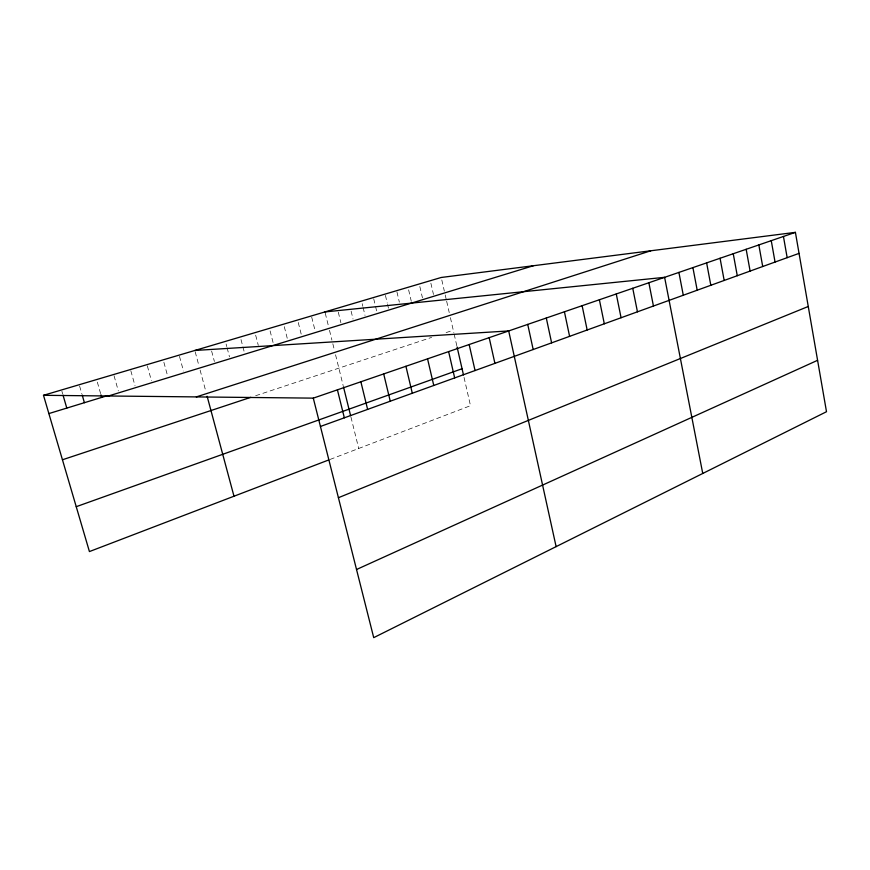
<?xml version="1.0" encoding="UTF-8"?>
<svg xmlns="http://www.w3.org/2000/svg" width="870" height="870" viewBox="0 0 870 870"><rect width="100%" height="100%" fill="white"/><g stroke="black" fill="none" stroke-linecap="round" stroke-linejoin="round"><path stroke-width="0.65" stroke-dasharray="4.35 3.26" d="M330.056 459.447L470.496 405.681L463.753 376.155M255.671 395.719L431.629 337.397M446.103 332.601L453.27 330.219M61.9 391.261L62.651 393.849M79.594 386.008L81.813 393.708M97.342 382.115L100.605 393.577M114.057 375.775L118.331 390.935M130.837 370.794L135.035 385.834M147.334 365.889L151.456 380.81M163.886 362.312L167.605 375.883M179.481 356.341L183.472 371.033M195.184 351.784L199.045 366.172M200.111 370.109L205.733 391.032M211.627 351.099L214.401 361.485M226.091 343.987L226.776 346.564M227.113 347.859L229.495 356.874M241.001 339.55L244.339 352.339M255.66 335.189L258.292 345.346M270.091 330.894L273.321 343.498M284.283 326.663L287.47 339.169M298.258 322.498L301.39 334.917M311.71 317.169L315.092 330.73M325.249 313.146L328.588 326.62M329.491 330.296L331.916 340.105M332.829 343.77L334.341 349.881M335.548 354.764L343.171 385.606M350.947 417.056L358.712 448.474M338.299 312.21L340.888 322.748M351.121 311.188L353.035 319.04M362.192 303.684L362.812 306.283M363.127 307.578L365.008 315.386M373.73 298.856L375.274 305.316M375.579 306.61L376.819 311.775M385.421 295.387L387.248 303.086M387.552 304.369L388.466 308.219M396.948 291.961L399.352 302.162M408.617 289.851L411.282 301.259M419.829 286.513L422.45 297.844M430.878 283.218L433.477 294.473M441.797 279.966L444.352 291.156M445.212 294.93L446.364 299.998M446.658 301.259L449.246 312.624M450.399 317.659L453.857 332.797M454.151 334.091L456.793 345.673"/><path stroke-width="1.3" d="M356.526 569.502L817.582 360.31M338.408 497.716L808.252 306.479M328.838 459.915L89.425 551.569L43.5 395.306L441.221 277.476L795.408 232.355L826.5 411.717L373.719 637.645L313.287 398.134L43.5 395.306M320.432 426.463L799.051 253.377M76.234 506.688L462.057 368.739M313.287 398.134L795.408 232.355M62.444 459.773L250.777 397.34M196.315 396.905L650.836 250.767M48.872 413.576L107.76 395.546M108.435 395.991L533.386 265.731M324.956 311.928L664.615 277.323L702.742 473.465M194.826 350.469L508.689 330.937L556.115 546.632M63.031 395.143L66.794 408.084M82.182 394.991L84.401 402.69M100.963 394.849L101.692 397.405M207.125 396.252L233.986 496.226M343.476 386.846L350.621 415.74M337.408 389.836L344.346 417.817M360.865 381.767L367.618 409.4M383.692 373.926L390.26 401.211M405.92 366.281L412.304 393.24M427.551 358.842L433.771 385.475M448.626 351.6L454.673 377.917M457.087 346.956L463.471 374.916M469.158 344.531L475.053 370.544M489.179 337.647L494.91 363.366M527.731 324.39L533.179 349.522M546.295 318.007L551.613 342.856M564.423 311.775L569.6 336.353M582.117 305.696L587.163 330.002M599.386 299.748L604.313 323.792M616.264 293.951L621.071 317.735M632.751 288.285L637.449 311.819M648.857 282.739L653.446 306.033M678.904 272.408L683.287 295.234M692.901 267.601L697.196 290.21M706.625 262.881L710.823 285.273M720.066 258.259L724.177 280.444M733.247 253.725L737.271 275.714M746.166 249.277L750.114 271.07M758.836 244.927L762.707 266.514M771.255 240.653L775.05 262.055M783.446 236.466L787.165 257.672"/></g></svg>
